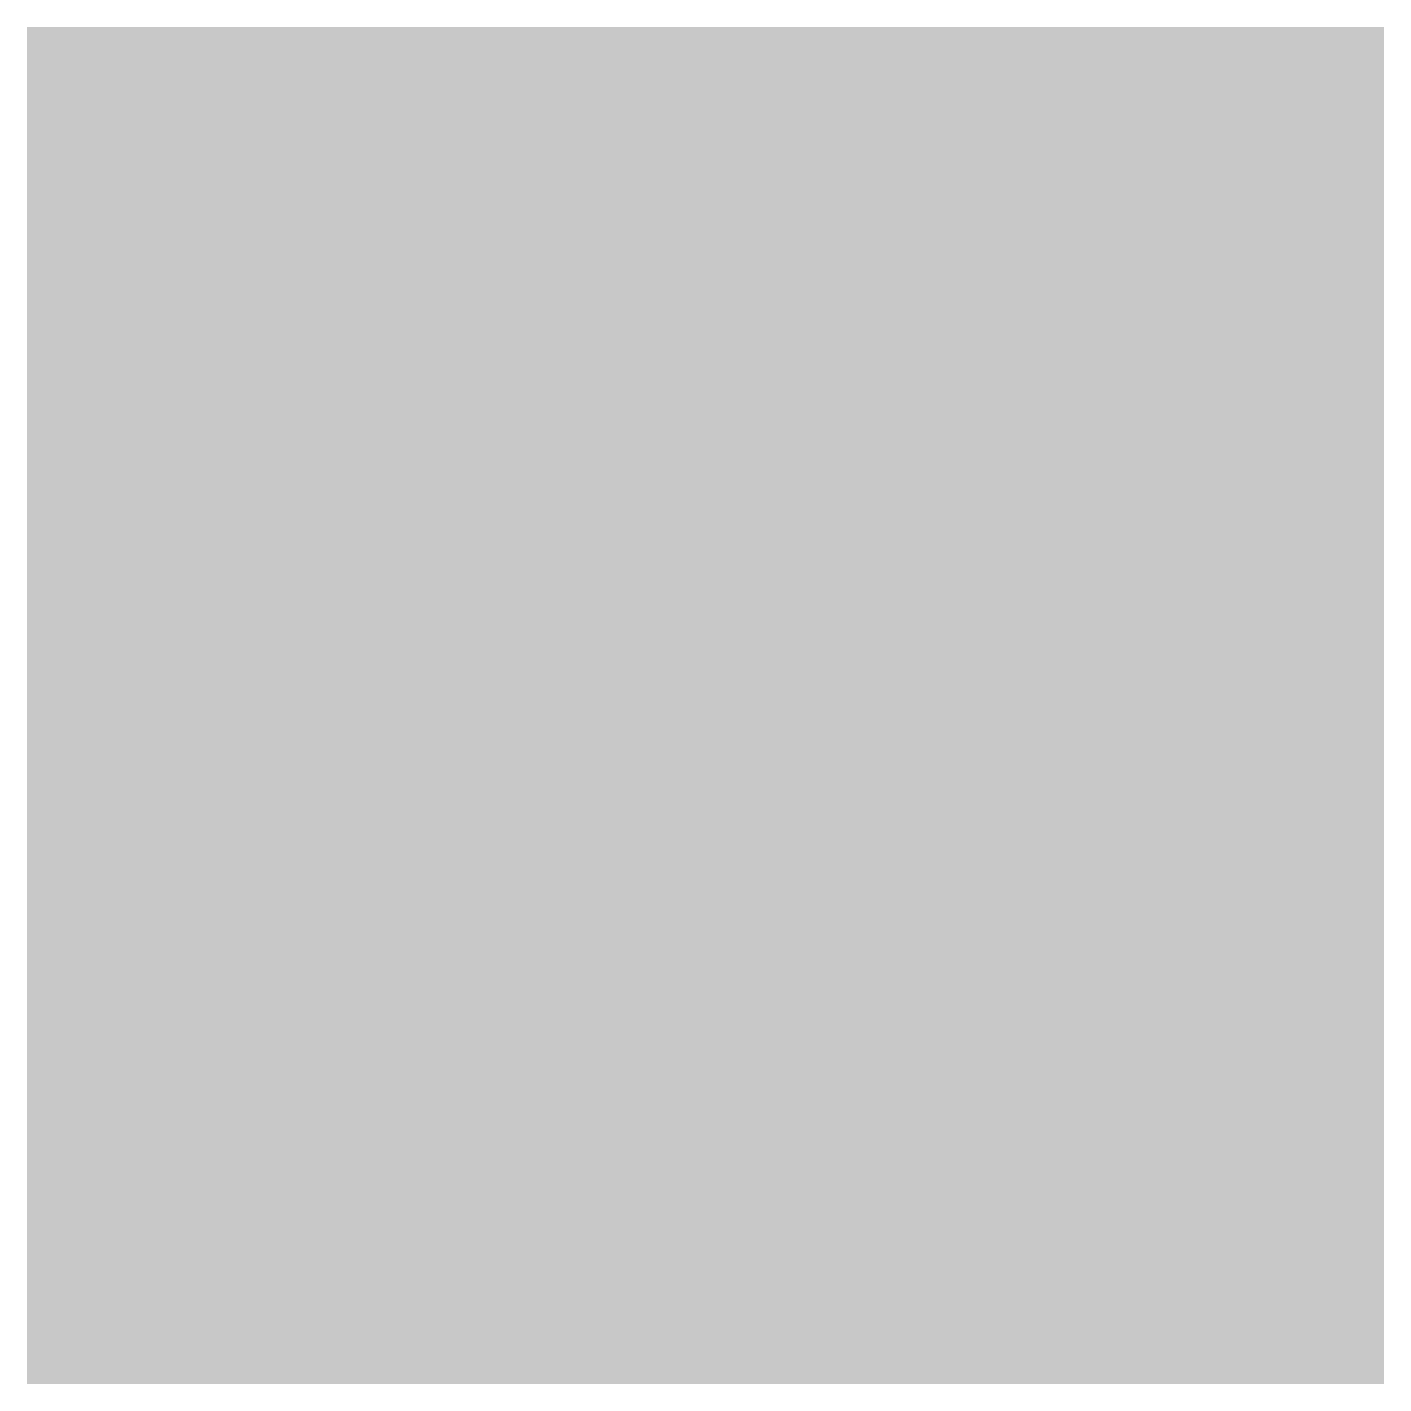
# Model space of a CAD drawing. Header units: millimetres. Extents: x 0 to 64, y 0 to 64.
import ezdxf

# ---------------------------------------------------------------- set-up
doc = ezdxf.new("R2010")
doc.units = ezdxf.units.MM
doc.layers.add('ciemny', color=252, linetype='Continuous')
doc.layers.add('jasny', color=9, linetype='Continuous')

msp = doc.modelspace()

# ---------------------------------------------------------------- hatches: boundary and pattern name
at = {"layer": 'ciemny'}
for points in [[(64, 64), (32, 64), (32, 32), (64, 32)], [(32, 32), (0, 32), (0, 0), (32, 0)]]:
    msp.add_hatch(color=256, dxfattribs=at).paths.add_polyline_path(points)
at = {"layer": 'jasny'}
for points in [[(32, 64), (0, 64), (0, 32), (32, 32)], [(64, 32), (32, 32), (32, 0), (64, 0)]]:
    msp.add_hatch(color=256, dxfattribs=at).paths.add_polyline_path(points)

doc.saveas('drawing.dxf')
